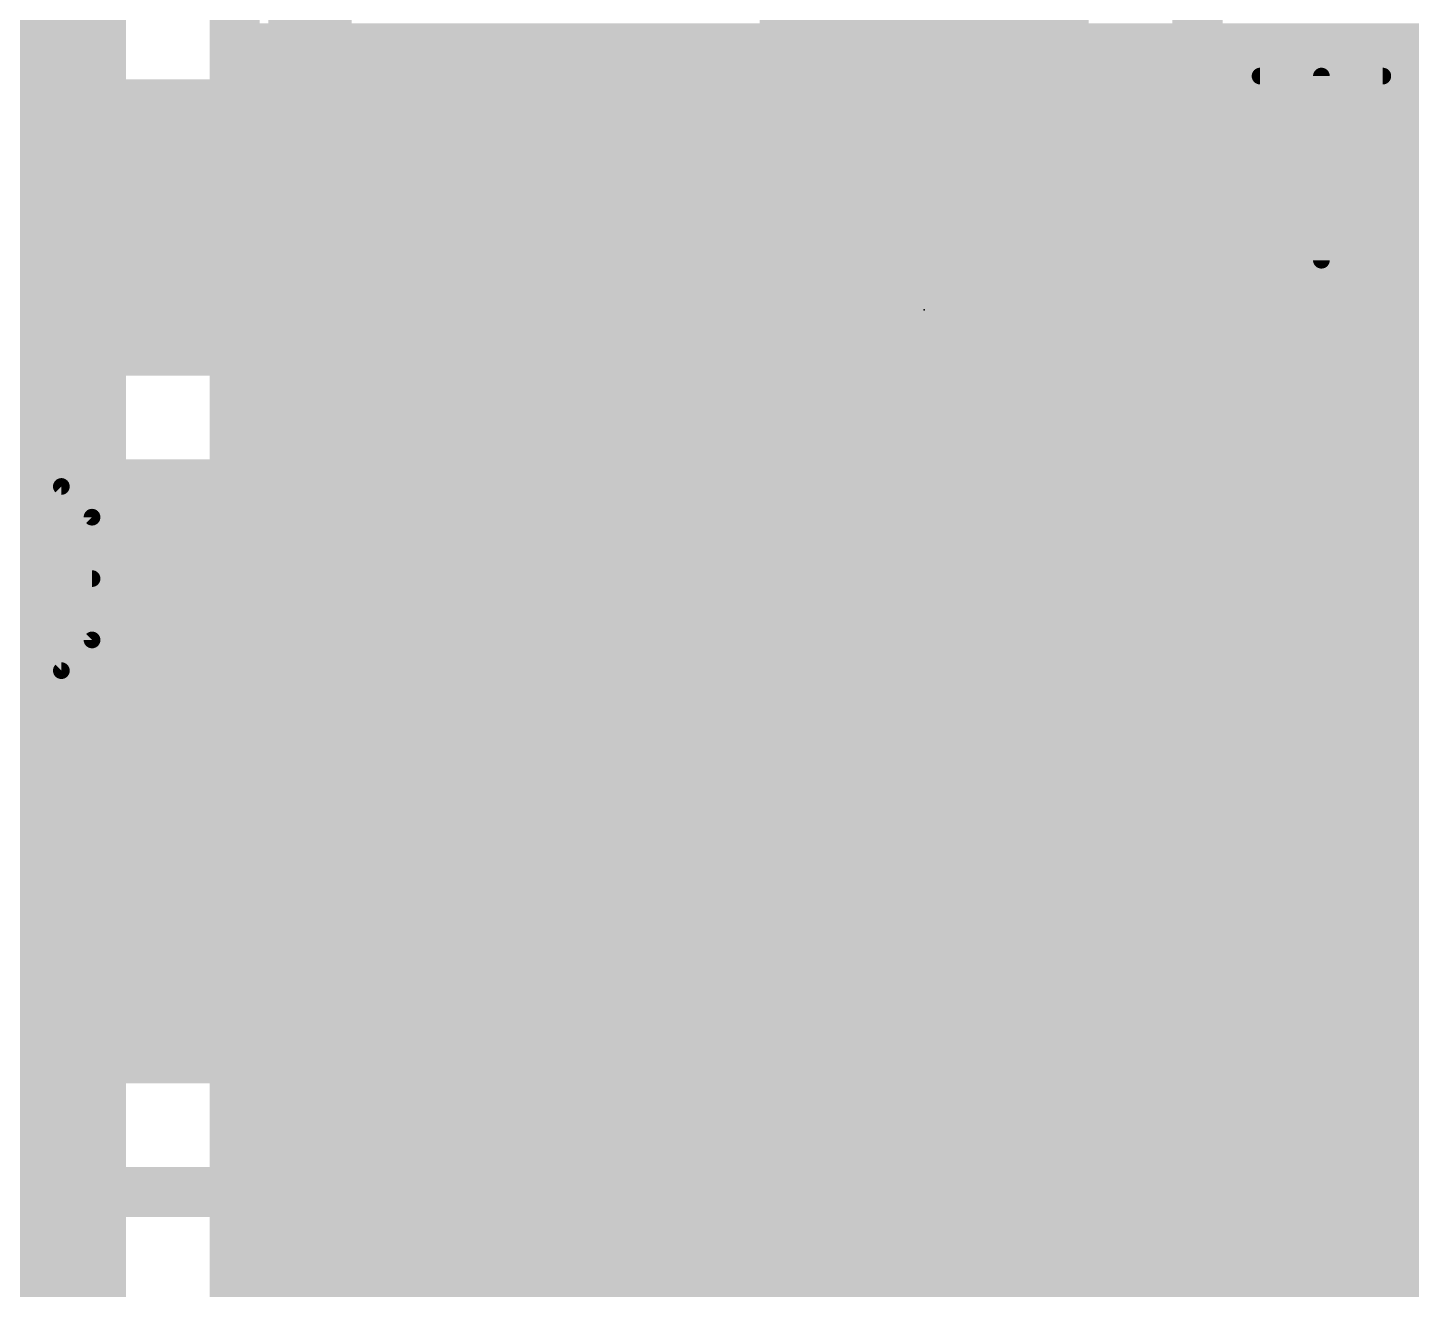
# Model space of a CAD drawing. Extents: x -0.2 to 60.5, y -0.2 to 25.7.
# Drawn here: x 22.256 to 26.46, y 14.215 to 18.047 of the extents above; entities that cross this region are included whole.
import ezdxf

# ---------------------------------------------------------------- set-up
doc = ezdxf.new("R2010")
doc.units = 0
for name, color, linetype in [('1', 22, 'CONTINUOUS'), ('16', 175, 'CONTINUOUS'), ('22', 253, 'CONTINUOUS'), ('23', 7, 'CONTINUOUS'), ('25', 253, 'CONTINUOUS')]:
    doc.layers.add(name, color=color, linetype=linetype)

# ---------------------------------------------------------------- blocks, each defined once
blk = doc.blocks.new('RECT')
blk.add_solid([(-0.5, -0.5), (0.5, -0.5), (-0.5, 0.5), (0.5, 0.5)])

msp = doc.modelspace()

# ---------------------------------------------------------------- linework, layer by layer
at = {"layer": '1', "const_width": 0.1524}
for points in [[(25.8102, 17.4532), (25.8102, 19.1268)], [(24.98, 18.29), (24.98, 14.93)], [(25.8102, 17.9832), (27.0158, 17.9832)], [(25.8102, 17.8308), (33.2486, 17.8308)], [(25.8102, 17.6784), (33.2486, 17.6784)], [(25.8102, 17.526), (33.2486, 17.526)], [(25.6168, 17.2598), (25.8102, 17.4532)], [(22.63, 17.44), (22.68, 17.44)], [(22.68, 17.44), (24.03, 16.09)], [(25.7306, 17.3736), (33.2486, 17.3736)], [(25.3864, 17.1202), (25.3864, 17.2598)], [(25.3864, 17.2598), (25.6168, 17.2598)], [(25.3864, 17.2212), (33.2486, 17.2212)], [(25.3865, 17.1202), (25.3864, 17.1202)], [(25.8538, 17.1202), (25.3865, 17.1202)], [(25.8538, 16.1662), (25.8538, 17.1202)], [(26.4735, 17.1202), (26.0062, 17.1202)], [(26.0062, 17.1202), (26.0062, 16.1662)], [(26.5575, 17.0977), (26.4735, 17.1202)], [(25.8538, 17.0688), (26.0062, 17.0688)], [(25.8538, 16.9164), (26.0062, 16.9164)], [(25.8538, 16.764), (26.0062, 16.764)], [(22.1432, 16.6598), (22.8855, 16.6598)], [(22.8855, 16.6598), (23.1998, 16.3455)], [(21.0154, 16.6116), (22.9337, 16.6116)], [(25.8538, 16.6116), (26.0062, 16.6116)], [(21.1153, 16.4592), (23.0861, 16.4592)], [(25.8538, 16.4592), (26.0062, 16.4592)], [(23.1998, 16.3455), (23.1998, 15.2532)], [(21.1302, 16.3068), (23.1998, 16.3068)], [(25.8538, 16.3068), (26.0062, 16.3068)], [(21.1302, 16.1544), (23.1998, 16.1544)], [(26.0062, 16.1662), (25.8538, 16.1662)], [(26.0062, 16.0138), (26.0062, 16.1662)], [(26.0062, 16.1662), (26.7602, 16.1662)], [(26.0062, 16.1544), (33.2486, 16.1544)], [(21.1302, 16.002), (23.1998, 16.002)], [(25.8538, 15.0598), (25.8538, 16.0138)], [(25.8538, 16.0138), (26.0062, 16.0138)], [(25.8538, 16.002), (26.0062, 16.002)], [(26.0062, 16.0138), (26.0062, 15.0598)], [(26.7602, 16.0138), (26.0062, 16.0138)], [(21.1302, 15.8496), (23.1998, 15.8496)], [(25.8538, 15.8496), (26.0062, 15.8496)], [(20.3762, 15.6972), (23.1998, 15.6972)], [(25.8538, 15.6972), (26.0062, 15.6972)], [(21.1302, 15.5448), (23.1998, 15.5448)], [(25.8538, 15.5448), (26.0062, 15.5448)], [(21.1302, 15.3924), (23.1998, 15.3924)], [(25.8538, 15.3924), (26.0062, 15.3924)], [(21.1302, 15.24), (23.213, 15.24)], [(23.1998, 15.2532), (23.3932, 15.0598)], [(25.8538, 15.24), (26.0062, 15.24)], [(21.1302, 15.0876), (23.3654, 15.0876)], [(23.3932, 15.0598), (24.5351, 15.0598)], [(24.5351, 15.0598), (24.3917, 14.9164)], [(25.3864, 14.7617), (25.3864, 15.0598)], [(25.3864, 15.0598), (25.3865, 15.0598)], [(25.3865, 15.0598), (25.8538, 15.0598)], [(25.8538, 15.0876), (26.0062, 15.0876)], [(26.0062, 15.0598), (26.4735, 15.0598)], [(26.4735, 15.0598), (26.5575, 15.0823)], [(21.1302, 14.9352), (24.4105, 14.9352)], [(25.3864, 14.9352), (33.2486, 14.9352)], [(24.3917, 14.9164), (21.1302, 14.9164)], [(24.98, 14.93), (24.56, 14.51)], [(25.3864, 14.7828), (33.2486, 14.7828)], [(24.9664, 14.3417), (25.3864, 14.7617)], [(25.2551, 14.6304), (33.2486, 14.6304)], [(24.56, 14.51), (20.9, 14.51)], [(25.1027, 14.478), (33.2486, 14.478)], [(24.7283, 14.1036), (24.9664, 14.3417)], [(24.9503, 14.3256), (33.2486, 14.3256)], [(24.7979, 14.1732), (33.2486, 14.1732)]]:
    msp.add_lwpolyline(points, dxfattribs=at)
at = {"layer": '1', "const_width": 0.0762}
for points in [[(25.8102, 18.0213, 1), (25.8102, 17.9451)], [(25.8102, 17.8689, 1), (25.8102, 17.7927)], [(25.8102, 17.7165, 1), (25.8102, 17.6403)], [(25.8102, 17.5641, 1), (25.8102, 17.4879)], [(25.8371, 17.4263, 1), (25.7833, 17.4802)], [(22.63, 17.4781, 1), (22.63, 17.4019)], [(22.7069, 17.4669, 1), (22.6531, 17.4131)], [(22.68, 17.4019, 1), (22.68, 17.4781)], [(25.7721, 17.4532, 1), (25.8483, 17.4532)], [(25.7306, 17.4117, 1), (25.7306, 17.3355)], [(25.4245, 17.2598, 1), (25.3483, 17.2598)], [(25.3864, 17.2979, 1), (25.3864, 17.2217)], [(25.5898, 17.2867, 1), (25.6437, 17.2329)], [(25.6168, 17.2217, 1), (25.6168, 17.2979)], [(25.3864, 17.2593, 1), (25.3864, 17.1831)], [(25.3765, 17.157, 1), (25.3963, 17.0834)], [(25.3865, 17.1583, 1), (25.3865, 17.0821)], [(25.3964, 17.0834, 1), (25.3767, 17.157)], [(25.8919, 17.1202, 1), (25.8157, 17.1202)], [(25.8538, 17.0821, 1), (25.8538, 17.1583)], [(26.0062, 17.1583, 1), (26.0062, 17.0821)], [(26.0443, 17.1202, 1), (25.9681, 17.1202)], [(26.4833, 17.157, 1), (26.4636, 17.0834)], [(26.4735, 17.0821, 1), (26.4735, 17.1583)], [(25.3483, 17.1202, 1), (25.4245, 17.1202)], [(25.8538, 17.1069, 1), (25.8538, 17.0307)], [(26.0062, 17.0307, 1), (26.0062, 17.1069)], [(25.8538, 16.9545, 1), (25.8538, 16.8783)], [(26.0062, 16.8783, 1), (26.0062, 16.9545)], [(25.8538, 16.8021, 1), (25.8538, 16.7259)], [(26.0062, 16.7259, 1), (26.0062, 16.8021)], [(22.9124, 16.6867, 1), (22.8585, 16.6329)], [(22.8855, 16.6217, 1), (22.8855, 16.6979)], [(22.9337, 16.5735, 1), (22.9337, 16.6497)], [(25.8538, 16.6497, 1), (25.8538, 16.5735)], [(26.0062, 16.5735, 1), (26.0062, 16.6497)], [(23.0861, 16.4211, 1), (23.0861, 16.4973)], [(25.8538, 16.4973, 1), (25.8538, 16.4211)], [(26.0062, 16.4211, 1), (26.0062, 16.4973)], [(23.2379, 16.3455, 1), (23.1617, 16.3455)], [(23.1729, 16.3185, 1), (23.2267, 16.3724)], [(23.1998, 16.2687, 1), (23.1998, 16.3449)], [(25.8538, 16.3449, 1), (25.8538, 16.2687)], [(26.0062, 16.2687, 1), (26.0062, 16.3449)], [(23.1998, 16.1163, 1), (23.1998, 16.1925)], [(25.8538, 16.2043, 1), (25.8538, 16.1281)], [(26.0443, 16.1662, 1), (25.9681, 16.1662)], [(26.0062, 16.2043, 1), (26.0062, 16.1281)], [(26.0062, 16.1925, 1), (26.0062, 16.1163)], [(26.0062, 16.1281, 1), (26.0062, 16.2043)], [(25.8157, 16.1662, 1), (25.8919, 16.1662)], [(25.9681, 16.1662, 1), (26.0443, 16.1662)], [(24.0031, 16.0631, 1), (24.0569, 16.1169)], [(23.1998, 15.9639, 1), (23.1998, 16.0401)], [(25.8919, 16.0138, 1), (25.8157, 16.0138)], [(25.8538, 16.0519, 1), (25.8538, 15.9757)], [(25.8538, 16.0401, 1), (25.8538, 15.9639)], [(26.0443, 16.0138, 1), (25.9681, 16.0138)], [(26.0062, 16.0519, 1), (26.0062, 15.9757)], [(26.0062, 15.9757, 1), (26.0062, 16.0519)], [(26.0062, 15.9639, 1), (26.0062, 16.0401)], [(25.9681, 16.0138, 1), (26.0443, 16.0138)], [(23.1998, 15.8115, 1), (23.1998, 15.8877)], [(25.8538, 15.8877, 1), (25.8538, 15.8115)], [(26.0062, 15.8115, 1), (26.0062, 15.8877)], [(23.1998, 15.6591, 1), (23.1998, 15.7353)], [(25.8538, 15.7353, 1), (25.8538, 15.6591)], [(26.0062, 15.6591, 1), (26.0062, 15.7353)], [(23.1998, 15.5067, 1), (23.1998, 15.5829)], [(25.8538, 15.5829, 1), (25.8538, 15.5067)], [(26.0062, 15.5067, 1), (26.0062, 15.5829)], [(23.1998, 15.3543, 1), (23.1998, 15.4305)], [(25.8538, 15.4305, 1), (25.8538, 15.3543)], [(26.0062, 15.3543, 1), (26.0062, 15.4305)], [(23.2267, 15.2802, 1), (23.1729, 15.2263)], [(23.213, 15.2019, 1), (23.213, 15.2781)], [(25.8538, 15.2781, 1), (25.8538, 15.2019)], [(26.0062, 15.2019, 1), (26.0062, 15.2781)], [(23.1617, 15.2532, 1), (23.2379, 15.2532)], [(23.3932, 15.0979, 1), (23.3932, 15.0217)], [(23.3654, 15.0495, 1), (23.3654, 15.1257)], [(24.562, 15.0329, 1), (24.5081, 15.0867)], [(24.5351, 15.0217, 1), (24.5351, 15.0979)], [(25.4245, 15.0598, 1), (25.3483, 15.0598)], [(25.3963, 15.0966, 1), (25.3765, 15.023)], [(25.3865, 15.0979, 1), (25.3865, 15.0217)], [(25.3767, 15.023, 1), (25.3964, 15.0966)], [(25.8538, 15.1257, 1), (25.8538, 15.0495)], [(25.8538, 15.0217, 1), (25.8538, 15.0979)], [(26.0062, 15.0979, 1), (26.0062, 15.0217)], [(26.0062, 15.0495, 1), (26.0062, 15.1257)], [(26.4636, 15.0966, 1), (26.4833, 15.023)], [(26.4735, 15.0217, 1), (26.4735, 15.0979)], [(23.3663, 15.0329, 1), (23.4202, 15.0867)], [(25.8157, 15.0598, 1), (25.8919, 15.0598)], [(25.9681, 15.0598, 1), (26.0443, 15.0598)], [(24.4105, 14.8971, 1), (24.4105, 14.9733)], [(25.3864, 14.9733, 1), (25.3864, 14.8971)], [(24.3647, 14.9433, 1), (24.4186, 14.8895)], [(24.3917, 14.8783, 1), (24.3917, 14.9545)], [(24.9419, 14.93, 1), (25.0181, 14.93)], [(25.0069, 14.9031, 1), (24.9531, 14.9569)], [(25.3864, 14.8209, 1), (25.3864, 14.7447)], [(25.3483, 14.7617, 1), (25.4245, 14.7617)], [(25.4133, 14.7347, 1), (25.3595, 14.7886)], [(25.2551, 14.6685, 1), (25.2551, 14.5923)], [(24.5331, 14.5369, 1), (24.5869, 14.4831)], [(24.56, 14.4719, 1), (24.56, 14.5481)], [(25.1027, 14.5161, 1), (25.1027, 14.4399)], [(24.9503, 14.3637, 1), (24.9503, 14.2875)], [(24.9395, 14.3686, 1), (24.9933, 14.3147)], [(24.9933, 14.3147, 1), (24.9395, 14.3686)], [(24.7979, 14.2113, 1), (24.7979, 14.1351)]]:
    msp.add_lwpolyline(points, format="xyb", dxfattribs=at)
at = {"layer": '16'}
for points, const_width in [([(21.844, 12.065), (21.844, 19.304)], 1.4224), ([(22.8854, 13.3734), (22.8854, 19.5111)], 0.1524), ([(22.8854, 17.9832), (27.0158, 17.9832)], 0.1524), ([(22.8854, 17.8308), (33.2486, 17.8308)], 0.1524), ([(22.8854, 17.6784), (33.2486, 17.6784)], 0.1524), ([(22.8854, 17.526), (33.2486, 17.526)], 0.1524), ([(22.8854, 17.3736), (33.2486, 17.3736)], 0.1524), ([(22.8854, 17.2212), (33.2486, 17.2212)], 0.1524), ([(22.8854, 17.0688), (33.2486, 17.0688)], 0.1524), ([(22.8854, 16.9164), (33.2486, 16.9164)], 0.1524), ([(22.8854, 16.764), (33.2486, 16.764)], 0.1524), ([(22.8854, 16.6116), (33.2486, 16.6116)], 0.1524), ([(22.8854, 16.4592), (33.2486, 16.4592)], 0.1524), ([(22.8854, 16.3068), (33.2486, 16.3068)], 0.1524), ([(22.8854, 16.1544), (33.2486, 16.1544)], 0.1524), ([(22.8854, 16.002), (33.2486, 16.002)], 0.1524), ([(22.8854, 15.8496), (33.2486, 15.8496)], 0.1524), ([(22.8854, 15.6972), (33.2486, 15.6972)], 0.1524), ([(22.8854, 15.5448), (33.2486, 15.5448)], 0.1524), ([(22.8854, 15.3924), (33.2486, 15.3924)], 0.1524), ([(22.8854, 15.24), (33.2486, 15.24)], 0.1524), ([(22.8854, 15.0876), (33.2486, 15.0876)], 0.1524), ([(22.8854, 14.9352), (33.2486, 14.9352)], 0.1524), ([(22.8854, 14.7828), (33.2486, 14.7828)], 0.1524), ([(22.8854, 14.6304), (33.2486, 14.6304)], 0.1524), ([(22.8854, 14.478), (33.2486, 14.478)], 0.1524), ([(22.8854, 14.3256), (33.2486, 14.3256)], 0.1524), ([(22.8854, 14.1732), (33.2486, 14.1732)], 0.1524)]:
    msp.add_lwpolyline(points, dxfattribs=dict(at, const_width=const_width))
at = {"layer": '16', "const_width": 0.0762}
for points in [[(22.8854, 18.0213, 1), (22.8854, 17.9451)], [(22.8854, 17.8689, 1), (22.8854, 17.7927)], [(22.8854, 17.7165, 1), (22.8854, 17.6403)], [(22.8854, 17.5641, 1), (22.8854, 17.4879)], [(22.8854, 17.4117, 1), (22.8854, 17.3355)], [(22.8854, 17.2593, 1), (22.8854, 17.1831)], [(22.8854, 17.1069, 1), (22.8854, 17.0307)], [(22.8854, 16.9545, 1), (22.8854, 16.8783)], [(22.8854, 16.8021, 1), (22.8854, 16.7259)], [(22.8854, 16.6497, 1), (22.8854, 16.5735)], [(22.8854, 16.4973, 1), (22.8854, 16.4211)], [(22.8854, 16.3449, 1), (22.8854, 16.2687)], [(22.8854, 16.1925, 1), (22.8854, 16.1163)], [(22.8854, 16.0401, 1), (22.8854, 15.9639)], [(22.8854, 15.8877, 1), (22.8854, 15.8115)], [(22.8854, 15.7353, 1), (22.8854, 15.6591)], [(22.8854, 15.5829, 1), (22.8854, 15.5067)], [(22.8854, 15.4305, 1), (22.8854, 15.3543)], [(22.8854, 15.2781, 1), (22.8854, 15.2019)], [(22.8854, 15.1257, 1), (22.8854, 15.0495)], [(22.8854, 14.9733, 1), (22.8854, 14.8971)], [(22.8854, 14.8209, 1), (22.8854, 14.7447)], [(22.8854, 14.6685, 1), (22.8854, 14.5923)], [(22.8854, 14.5161, 1), (22.8854, 14.4399)], [(22.8854, 14.3637, 1), (22.8854, 14.2875)], [(22.8854, 14.2113, 1), (22.8854, 14.1351)]]:
    msp.add_lwpolyline(points, format="xyb", dxfattribs=at)
at = {"layer": '22', "const_width": 0.254}
for points in [[(23.114, 22.225), (23.114, 16.51)], [(23.114, 16.51), (20.574, 16.51)]]:
    msp.add_lwpolyline(points, dxfattribs=at)
at = {"layer": '22', "const_width": 0.127}
for points in [[(23.114, 16.4465, 1), (23.114, 16.5735)], [(23.0505, 16.51, 1), (23.1775, 16.51)]]:
    msp.add_lwpolyline(points, format="xyb", dxfattribs=at)
at = {"layer": '23'}
msp.add_point((24.98, 17.19), dxfattribs=at)
at = {"layer": '25', "const_width": 0.0508}
for points in [[(26.0004, 17.8997), (26.3733, 17.8997)], [(26.1868, 17.3404), (26.1868, 17.8997)], [(22.3587, 16.6531), (22.1723, 16.6531)], [(22.4519, 16.5599), (22.3587, 16.6531)], [(22.4519, 16.187), (22.4519, 16.5599)], [(22.1723, 16.3734), (22.4519, 16.3734)], [(22.3587, 16.0938), (22.4519, 16.187)], [(22.1723, 16.0938), (22.3587, 16.0938)]]:
    msp.add_lwpolyline(points, dxfattribs=at)
at = {"layer": '25', "const_width": 0.0254}
for points in [[(26.0004, 17.9124, 1), (26.0004, 17.887)], [(26.1995, 17.8997, 1), (26.1741, 17.8997)], [(26.3733, 17.887, 1), (26.3733, 17.9124)], [(26.1741, 17.3404, 1), (26.1995, 17.3404)], [(22.3677, 16.6621, 1), (22.3497, 16.6441)], [(22.3587, 16.6404, 1), (22.3587, 16.6658)], [(22.4646, 16.5599, 1), (22.4392, 16.5599)], [(22.443, 16.5509, 1), (22.4609, 16.5688)], [(22.4519, 16.3607, 1), (22.4519, 16.3861)], [(22.4392, 16.187, 1), (22.4646, 16.187)], [(22.4609, 16.178, 1), (22.443, 16.196)], [(22.3497, 16.1028, 1), (22.3677, 16.0848)], [(22.3587, 16.0811, 1), (22.3587, 16.1065)]]:
    msp.add_lwpolyline(points, format="xyb", dxfattribs=at)

# ---------------------------------------------------------------- block references
at = {"layer": '1', "yscale": 1.4}
for p in [(24.98, 18.29), (24.03, 16.09), (25.93, 16.09)]:
    msp.add_blockref('RECT', p, dxfattribs=at)
at = {"layer": '1', "xscale": 0.7, "yscale": 0.9, "rotation": 180}
msp.add_blockref('RECT', (22.63, 17.44), dxfattribs=at)

doc.saveas('drawing.dxf')
